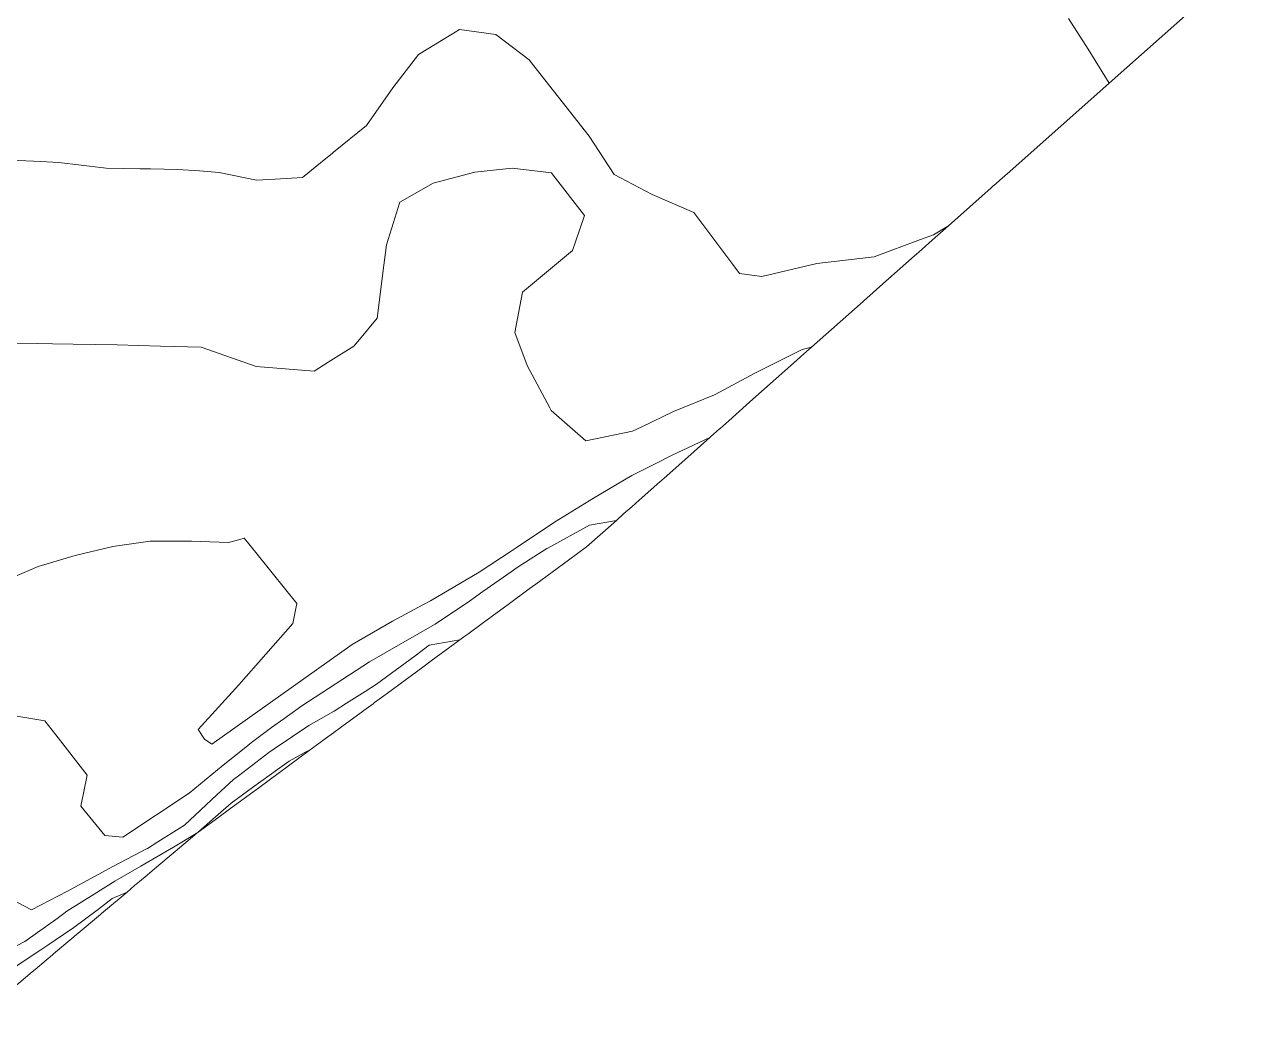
# Model space of a CAD drawing. Header units: metres. Extents: x -436 to 259, y -222 to 285.
# Drawn here: x 27.2 to 97.6, y -197.4 to -139.4 of the extents above; entities that cross this region are included whole.
import ezdxf

# ---------------------------------------------------------------- set-up
doc = ezdxf.new("R2010")
doc.units = ezdxf.units.M
doc.header["$MEASUREMENT"] = 0
doc.layers.add('Nuevo_Estructura - Carga', color=7, linetype='Continuous')
doc.layers.add('Nuevo_Estructura - Carga_Pluma_Nº__89', color=7, linetype='Continuous', lineweight=20, true_color=0x71cebe)

# ---------------------------------------------------------------- blocks, each defined once
blk = doc.blocks.new('Forma_1')
at = {"layer": 'Nuevo_Estructura - Carga_Pluma_Nº__89', "color": 123, "linetype": 'Continuous', "lineweight": 20, "true_color": 0x71cebe, "flags": 128}
for points in [[(97.588, -136.001), (89.923, -142.801), (84.17, -147.904), (83.6, -148.41), (83.366, -148.618), (83.203, -148.762), (83.093, -148.86), (80.632, -151.043), (80.012, -151.593), (79.69, -151.878), (78.91, -152.57), (78.666, -152.787), (76.658, -154.568), (75.519, -155.578), (72.706, -158.074), (72.42, -158.328), (72.077, -158.632), (71.836, -158.846), (69.314, -161.083), (68.932, -161.422), (67.917, -162.322), (67.397, -162.783), (67.393, -162.787), (66.857, -163.262), (66.848, -163.27), (66.827, -163.289), (64.647, -164.324), (63.632, -164.829), (63.592, -164.849), (62.317, -165.484), (60.097, -166.804), (57.847, -168.194), (55.618, -169.671), (55.387, -169.824), (53.477, -171.074), (50.667, -172.744), (50.229, -172.979), (48.467, -173.924), (46.127, -175.274), (38.017, -181.034)], [(87.577, -139.064), (88.707, -140.834), (89.923, -142.801)], [(52.347, -139.694), (51.85, -139.996), (49.977, -141.134), (48.487, -143.064), (46.967, -145.244), (45.053, -146.797), (44.978, -146.858), (44.61, -147.156), (43.257, -148.254)], [(54.447, -139.984), (52.347, -139.694)], [(61.287, -148.084), (59.847, -145.864), (58.067, -143.614), (56.984, -142.238), (56.367, -141.454), (54.447, -139.984)], [(43.257, -148.254), (41.685, -148.343), (40.597, -148.404), (38.437, -147.964), (37.304, -147.878), (36.057, -147.784), (34.473, -147.762), (33.877, -147.754), (31.896, -147.708), (31.747, -147.704), (29.167, -147.384), (28.47, -147.348), (27.695, -147.309), (26.827, -147.264), (22.722, -147.254), (22.71, -147.254), (22.657, -147.254), (20.127, -147.534)], [(57.657, -147.984), (55.387, -147.724), (53.227, -147.954), (50.827, -148.584), (48.897, -149.674)], [(59.567, -150.454), (57.76, -148.117), (57.657, -147.984)], [(65.897, -150.274), (63.497, -149.244), (61.287, -148.084)], [(48.897, -149.674), (48.857, -149.804), (48.799, -149.992), (48.127, -152.154), (47.975, -153.329), (47.577, -156.384)], [(58.887, -152.474), (59.055, -151.977), (59.567, -150.454)], [(68.547, -153.814), (68.157, -153.293), (67.865, -152.903), (65.897, -150.274)], [(80.632, -151.043), (79.767, -151.564), (79.001, -151.85), (76.337, -152.844), (73.017, -153.234), (69.837, -153.974), (68.547, -153.814)], [(55.987, -154.884), (58.887, -152.474)], [(55.547, -157.224), (55.987, -154.884)], [(47.577, -156.384), (46.55, -157.626), (46.237, -158.004), (44.756, -158.945), (43.937, -159.464)], [(59.657, -163.484), (57.647, -161.724), (57.568, -161.576), (56.257, -159.124), (55.547, -157.224)], [(43.937, -159.464), (40.577, -159.184), (37.397, -158.074), (35.057, -158.004), (32.547, -157.924), (29.987, -157.894), (28.809, -157.877), (27.947, -157.864), (25.697, -157.834), (23.114, -158.27), (21.137, -158.604), (16.807, -158.834), (11.987, -159.314), (9.937, -158.724)], [(72.706, -158.074), (72.167, -158.194), (69.427, -159.574), (67.127, -160.803), (67.087, -160.824), (64.727, -161.794), (62.886, -162.668), (62.347, -162.924), (59.657, -163.484)], [(66.827, -163.289), (65.371, -164.581), (64.178, -165.639), (63.773, -165.998), (63.07, -166.622), (62.739, -166.915), (62.31, -167.296), (61.858, -167.697), (61.422, -168.084), (59.688, -169.622), (58.645, -170.388), (56.754, -171.778), (56.383, -172.05), (55.15, -172.956), (54.23, -173.631), (54.026, -173.782), (53.648, -174.059), (52.829, -174.661), (52.6, -174.829), (52.366, -175.001), (50.713, -176.215), (50.216, -176.581), (48.177, -178.078), (47.975, -178.227), (47.435, -178.624), (47.38, -178.664), (47.343, -178.692), (46.814, -179.08), (46.58, -179.251), (45.81, -179.818), (45.45, -180.082), (45.072, -180.359), (45.052, -180.374), (44.599, -180.707), (44.283, -180.939), (43.651, -181.404), (40.731, -183.549), (40.524, -183.701), (40.465, -183.744), (39.259, -184.63), (39.198, -184.675), (38.293, -185.339), (38.201, -185.407), (37.157, -186.174), (37.115, -186.199), (35.794, -186.981), (34.607, -187.684), (33.914, -188.084), (32.407, -188.954), (31.206, -189.709), (29.637, -190.694), (29.453, -190.826), (29.148, -191.045), (29.119, -191.066), (27.207, -192.434), (24.767, -193.704)], [(61.422, -168.084), (59.867, -168.364), (57.407, -169.704), (57.388, -169.717), (55.688, -170.82), (55.327, -171.054), (53.693, -172.207), (52.917, -172.754), (50.927, -174.094), (50.897, -174.111), (47.137, -176.264), (43.217, -178.804), (42.188, -179.556), (41.477, -180.074), (40.317, -180.924), (39.881, -181.273), (38.667, -182.244), (36.697, -183.864), (32.877, -186.414)], [(39.897, -169.124), (39.638, -169.195), (38.977, -169.374), (36.847, -169.294), (34.457, -169.294), (32.297, -169.594), (30.117, -170.114), (27.977, -170.754), (25.397, -171.854), (23.097, -172.014)], [(42.937, -172.884), (40.083, -169.354), (39.897, -169.124)], [(42.707, -174.054), (42.937, -172.884)], [(37.227, -180.174), (39.587, -177.604), (42.707, -174.054)], [(50.597, -175.304), (49.772, -175.916), (47.547, -177.564), (46.892, -177.977), (45.813, -178.657), (45.087, -179.114), (45.048, -179.137), (43.637, -179.954), (42.687, -180.593), (41.626, -181.307), (41.317, -181.514), (39.564, -182.855), (39.277, -183.074), (38.313, -183.967), (36.427, -185.714), (35.202, -186.485), (34.893, -186.679), (34.297, -187.054), (34.284, -187.061), (32.327, -188.094), (29.677, -189.534), (27.577, -190.614)], [(52.366, -175.001), (50.597, -175.304)], [(28.357, -179.684), (25.357, -179.174), (23.107, -179.214), (20.687, -179.204), (18.227, -178.964)], [(30.807, -182.814), (28.994, -180.498), (28.357, -179.684)], [(38.017, -181.034), (37.587, -180.744), (37.227, -180.174)], [(43.651, -181.404), (43.527, -181.434), (42.487, -182.014), (41.816, -182.499), (40.372, -183.544), (39.127, -184.444), (38.239, -185.224), (37.246, -186.096), (37.157, -186.174), (35.888, -187.243), (35.556, -187.522), (34.709, -188.235)], [(30.447, -184.614), (30.807, -182.814)], [(27.577, -190.614), (24.397, -188.944), (22.787, -187.594), (20.617, -186.214), (20.153, -185.582), (18.317, -183.084)], [(31.827, -186.314), (30.447, -184.614)], [(32.877, -186.414), (31.827, -186.314)], [(34.559, -188.361), (34.273, -188.602), (33.837, -188.97), (33.551, -189.21), (33.113, -189.579), (31.859, -190.634), (31.64, -190.819), (31.571, -190.877), (30.169, -192.057), (30.09, -192.123), (30.044, -192.163), (28.855, -193.163), (28.799, -193.21), (28.438, -193.515), (28.431, -193.52), (27.794, -194.056), (27.618, -194.205), (26.468, -195.173)], [(34.709, -188.235), (34.559, -188.361)], [(33.113, -189.579), (32.247, -189.964), (31.455, -190.563), (29.957, -191.694), (29.869, -191.753), (28.53, -192.648), (28.117, -192.924), (26.7, -193.867), (26.674, -193.885), (25.92, -194.386), (25.607, -194.594), (24.892, -195.036), (22.647, -196.424), (20.717, -197.304), (19.137, -197.424)]]:
    blk.add_lwpolyline(points, dxfattribs=at)

msp = doc.modelspace()

# ---------------------------------------------------------------- block references
at = {"layer": 'Nuevo_Estructura - Carga', "linetype": 'Continuous', "lineweight": 0}
msp.add_blockref('Forma_1', (0, 0), dxfattribs=at)

doc.saveas('drawing.dxf')
